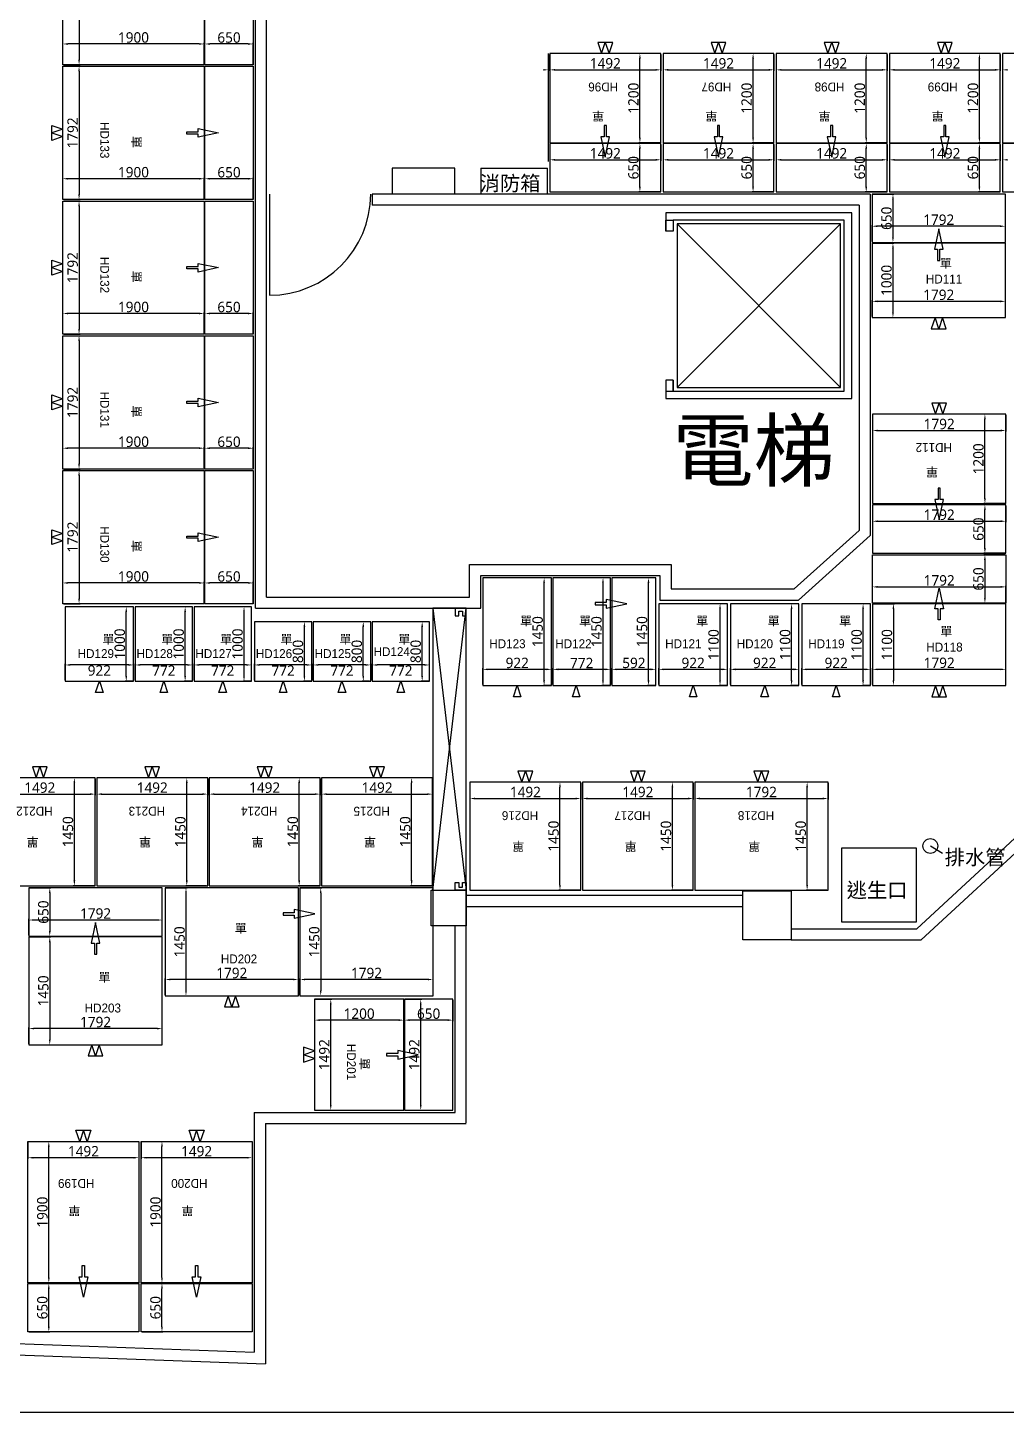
# Model space of a CAD drawing. Header units: millimetres. Extents: x 2061 to 57082, y 1374 to 33246.
# Drawn here: x 24189 to 37351, y 1374 to 19994 of the extents above; entities that cross this region are included whole.
import ezdxf

# ---------------------------------------------------------------- set-up
doc = ezdxf.new("R2010")
doc.units = ezdxf.units.MM
for name, color, linetype in [('a', 240, 'Continuous'), ('動線', 6, 'Continuous'), ('單層倉', 5, 'Continuous'), ('文字', 7, 'Continuous'), ('文字標註', 1, 'Continuous'), ('標註', 252, 'Continuous'), ('編號', 7, 'Continuous')]:
    doc.layers.add(name, color=color, linetype=linetype)
doc.styles.add('新細明體', font='PMingLiU.ttf')
doc.styles.add('黑體', font='Microsoft JhengHei.ttf')

msp = doc.modelspace()

# ---------------------------------------------------------------- linework, layer by layer
at = {"layer": 'a', "ltscale": 5}
for p, q in [((27252, 12187), (27252, 25776)), ((27402, 12337), (27402, 25776)), ((29932, 18106), (29092, 18106)), ((29092, 18106), (29092, 17756)), ((29932, 17756), (29932, 18106)), ((30282, 18106), (30282, 17756)), ((30282, 18106), (31182, 18106)), ((31182, 17756), (31182, 18106)), ((27442, 17756), (27442, 16396)), ((29092, 17756), (28822, 17756)), ((28822, 17756), (28822, 17606)), ((29932, 17756), (29092, 17756)), ((30282, 17756), (29932, 17756)), ((31182, 17756), (30282, 17756)), ((35522, 17756), (31182, 17756)), ((35522, 17756), (35522, 13166)), ((35372, 17606), (28822, 17606)), ((35272, 17506), (32772, 17506)), ((32772, 17506), (32772, 17256)), ((35272, 15006), (35272, 17506)), ((35372, 17606), (35372, 13233)), ((32772, 17256), (32772, 17406)), ((32772, 17406), (32872, 17406)), ((35172, 17406), (32872, 17406)), ((32872, 17406), (32872, 17256)), ((32872, 17406), (32872, 17256)), ((35122, 17356), (32922, 17356)), ((32922, 17356), (32922, 15156)), ((32922, 17356), (35122, 15156)), ((32922, 15156), (35122, 17356)), ((35122, 15156), (35122, 17356)), ((35172, 15106), (35172, 17406)), ((32872, 17256), (32772, 17256)), ((32772, 15256), (32772, 15006)), ((32772, 15256), (32772, 15106)), ((32872, 15256), (32772, 15256)), ((32772, 15106), (32872, 15106)), ((32872, 15256), (32872, 15106)), ((32872, 15106), (32872, 15256)), ((32872, 15106), (35172, 15106)), ((32922, 15156), (35122, 15156)), ((32772, 15006), (35272, 15006)), ((34497, 12447), (35372, 13233)), ((34555, 12297), (35522, 13166)), ((30132, 12337), (30132, 12777)), ((30132, 12777), (32842, 12777)), ((32842, 12777), (32842, 12447)), ((30282, 12187), (30282, 12627)), ((30282, 12627), (32692, 12627)), ((32692, 12627), (32692, 12297)), ((27402, 12337), (30132, 12337)), ((32692, 12297), (34555, 12297)), ((32842, 12447), (34497, 12447)), ((27252, 12187), (30282, 12187)), ((30087, 12187), (29637, 12187)), ((29637, 12187), (29637, 8397)), ((29637, 12187), (30087, 8397)), ((29637, 8397), (30087, 12187)), ((30087, 12187), (29937, 12187)), ((29937, 12187), (29937, 12087)), ((29987, 12087), (29987, 12147)), ((29987, 12147), (30037, 12147)), ((30037, 12147), (30037, 12087)), ((30087, 12087), (30087, 12187)), ((30087, 8397), (30087, 12187)), ((40852, 12231), (36148, 7877)), ((41073, 12231), (36206, 7727)), ((29937, 12087), (29987, 12087)), ((30037, 12087), (30087, 12087)), ((35137, 8967), (36137, 8967)), ((35137, 7967), (35137, 8967)), ((36137, 8967), (36137, 7967)), ((36329, 8990), (36492, 8895)), ((29617, 7917), (29617, 8397)), ((29617, 8397), (30087, 8397)), ((29637, 8397), (30087, 8397)), ((29937, 8397), (29937, 8497)), ((29937, 8497), (29987, 8497)), ((30087, 8397), (29937, 8397)), ((29987, 8497), (29987, 8437)), ((29987, 8437), (30037, 8437)), ((30037, 8437), (30037, 8497)), ((30037, 8497), (30087, 8497)), ((30087, 8497), (30087, 8397)), ((30087, 5267), (30087, 8397)), ((30087, 8397), (30087, 7917)), ((33807, 7727), (33807, 8387)), ((33807, 8387), (34457, 8387)), ((34457, 8387), (34457, 7727)), ((30087, 8327), (33807, 8327)), ((30087, 8047), (30087, 8197)), ((30087, 8177), (33807, 8177)), ((30087, 7917), (29617, 7917)), ((29937, 5407), (29937, 7907)), ((34457, 7877), (36148, 7877)), ((36137, 7967), (35137, 7967)), ((34457, 7727), (33807, 7727)), ((34457, 7727), (36206, 7727)), ((27237, 5407), (27237, 2183)), ((27237, 5407), (29937, 5407)), ((27387, 5257), (27387, 2028)), ((27387, 5257), (30087, 5257)), ((13671, 2666), (27237, 2183)), ((13665, 2516), (27387, 2028))]:
    msp.add_line(p, q, dxfattribs=at)
msp.add_circle((36329, 8990), 100, dxfattribs=at)
msp.add_arc((27442, 17756), 1360, 270, 0, dxfattribs=at)
at = {"layer": 'Defpoints', "ltscale": 5}
msp.add_line((2061, 1374), (57082, 1374), dxfattribs=at)
at = {"layer": '動線', "lineweight": -3}
for p, q in [((31958, 19796), (31858, 19796)), ((31858, 19796), (31908, 19646)), ((31908, 19646), (31958, 19796)), ((32058, 19796), (31958, 19796)), ((31958, 19796), (32008, 19646)), ((32008, 19646), (32058, 19796)), ((33480, 19796), (33380, 19796)), ((33380, 19796), (33430, 19646)), ((33430, 19646), (33480, 19796)), ((33580, 19796), (33480, 19796)), ((33480, 19796), (33530, 19646)), ((33530, 19646), (33580, 19796)), ((35002, 19796), (34902, 19796)), ((34902, 19796), (34952, 19646)), ((34952, 19646), (35002, 19796)), ((35102, 19796), (35002, 19796)), ((35002, 19796), (35052, 19646)), ((35052, 19646), (35102, 19796)), ((36524, 19796), (36424, 19796)), ((36424, 19796), (36474, 19646)), ((36474, 19646), (36524, 19796)), ((36624, 19796), (36524, 19796)), ((36524, 19796), (36574, 19646)), ((36574, 19646), (36624, 19796)), ((24512, 18579), (24512, 18679)), ((24512, 18679), (24662, 18629)), ((24662, 18629), (24512, 18579)), ((26481, 18594), (26481, 18637)), ((26481, 18637), (26756, 18579)), ((31973, 18677), (31943, 18677)), ((31943, 18677), (31943, 18527)), ((31973, 18527), (31973, 18677)), ((33495, 18677), (33465, 18677)), ((33465, 18677), (33465, 18527)), ((33495, 18527), (33495, 18677)), ((35017, 18677), (34987, 18677)), ((34987, 18677), (34987, 18527)), ((35017, 18527), (35017, 18677)), ((36539, 18677), (36509, 18677)), ((36509, 18677), (36509, 18527)), ((36539, 18527), (36539, 18677)), ((24512, 18479), (24512, 18579)), ((24512, 18579), (24662, 18529)), ((24662, 18529), (24512, 18479)), ((26331, 18564), (26331, 18594)), ((26331, 18594), (26481, 18594)), ((26481, 18564), (26331, 18564)), ((26756, 18579), (26481, 18520)), ((26481, 18520), (26481, 18564)), ((31943, 18527), (31899, 18527)), ((31899, 18527), (31958, 18252)), ((31958, 18252), (32016, 18527)), ((32016, 18527), (31973, 18527)), ((33465, 18527), (33421, 18527)), ((33421, 18527), (33480, 18252)), ((33480, 18252), (33538, 18527)), ((33538, 18527), (33495, 18527)), ((34987, 18527), (34943, 18527)), ((34943, 18527), (35002, 18252)), ((35002, 18252), (35060, 18527)), ((35060, 18527), (35017, 18527)), ((36509, 18527), (36465, 18527)), ((36465, 18527), (36524, 18252)), ((36524, 18252), (36582, 18527)), ((36582, 18527), (36539, 18527)), ((36442, 17290), (36383, 17015)), ((36500, 17015), (36442, 17290)), ((36383, 17015), (36427, 17015)), ((36427, 17015), (36427, 16865)), ((36457, 16865), (36457, 17015)), ((36457, 17015), (36500, 17015)), ((24512, 16767), (24512, 16867)), ((24512, 16867), (24662, 16817)), ((24662, 16817), (24512, 16767)), ((24512, 16667), (24512, 16767)), ((24512, 16767), (24662, 16717)), ((26331, 16752), (26331, 16782)), ((26331, 16782), (26481, 16782)), ((26481, 16782), (26481, 16825)), ((26481, 16825), (26756, 16767)), ((26756, 16767), (26481, 16708)), ((36427, 16865), (36457, 16865)), ((24662, 16717), (24512, 16667)), ((26481, 16752), (26331, 16752)), ((26481, 16708), (26481, 16752)), ((36392, 16096), (36342, 15946)), ((36442, 15946), (36392, 16096)), ((36492, 16096), (36442, 15946)), ((36542, 15946), (36492, 16096)), ((36342, 15946), (36442, 15946)), ((36442, 15946), (36542, 15946)), ((24512, 14955), (24512, 15055)), ((24512, 15055), (24662, 15005)), ((24662, 15005), (24512, 14955)), ((24512, 14855), (24512, 14955)), ((24512, 14955), (24662, 14905)), ((24662, 14905), (24512, 14855)), ((26331, 14940), (26331, 14970)), ((26331, 14970), (26481, 14970)), ((26481, 14940), (26331, 14940)), ((26481, 14970), (26481, 15013)), ((26481, 15013), (26756, 14955)), ((26756, 14955), (26481, 14896)), ((26481, 14896), (26481, 14940)), ((36448, 14946), (36348, 14946)), ((36348, 14946), (36398, 14796)), ((36398, 14796), (36448, 14946)), ((36548, 14946), (36448, 14946)), ((36448, 14946), (36498, 14796)), ((36498, 14796), (36548, 14946)), ((36463, 13801), (36433, 13801)), ((36433, 13801), (36433, 13651)), ((36463, 13651), (36463, 13801)), ((36433, 13651), (36389, 13651)), ((36389, 13651), (36448, 13376)), ((36448, 13376), (36506, 13651)), ((36506, 13651), (36463, 13651)), ((24512, 13143), (24512, 13243)), ((24512, 13243), (24662, 13193)), ((24662, 13193), (24512, 13143)), ((24512, 13043), (24512, 13143)), ((24512, 13143), (24662, 13093)), ((24662, 13093), (24512, 13043)), ((26331, 13128), (26331, 13158)), ((26331, 13158), (26481, 13158)), ((26481, 13128), (26331, 13128)), ((26481, 13158), (26481, 13201)), ((26481, 13201), (26756, 13143)), ((26756, 13143), (26481, 13084)), ((26481, 13084), (26481, 13128)), ((32245, 12247), (31970, 12305)), ((31970, 12305), (31970, 12262)), ((36389, 12180), (36448, 12455)), ((36448, 12455), (36506, 12180)), ((31970, 12262), (31820, 12262)), ((31820, 12262), (31820, 12232)), ((31820, 12232), (31970, 12232)), ((31970, 12188), (32245, 12247)), ((31970, 12232), (31970, 12188)), ((36433, 12180), (36389, 12180)), ((36433, 12030), (36433, 12180)), ((36463, 12180), (36463, 12030)), ((36506, 12180), (36463, 12180)), ((36463, 12030), (36433, 12030)), ((25103, 11056), (25153, 11206)), ((25103, 11056), (25153, 11206)), ((25153, 11206), (25203, 11056)), ((25153, 11206), (25203, 11056)), ((25970, 11056), (26020, 11206)), ((25970, 11056), (26020, 11206)), ((26020, 11206), (26070, 11056)), ((26020, 11206), (26070, 11056)), ((26762, 11056), (26812, 11206)), ((26762, 11056), (26812, 11206)), ((26812, 11206), (26862, 11056)), ((26812, 11206), (26862, 11056)), ((27574, 11056), (27624, 11206)), ((27574, 11056), (27624, 11206)), ((27624, 11206), (27674, 11056)), ((27624, 11206), (27674, 11056)), ((28366, 11056), (28416, 11206)), ((28366, 11056), (28416, 11206)), ((28416, 11206), (28466, 11056)), ((28416, 11206), (28466, 11056)), ((29158, 11056), (29208, 11206)), ((29158, 11056), (29208, 11206)), ((29208, 11206), (29258, 11056)), ((29208, 11206), (29258, 11056)), ((25203, 11056), (25103, 11056)), ((25203, 11056), (25103, 11056)), ((26070, 11056), (25970, 11056)), ((26070, 11056), (25970, 11056)), ((26862, 11056), (26762, 11056)), ((26862, 11056), (26762, 11056)), ((27674, 11056), (27574, 11056)), ((27674, 11056), (27574, 11056)), ((28466, 11056), (28366, 11056)), ((28466, 11056), (28366, 11056)), ((29258, 11056), (29158, 11056)), ((29258, 11056), (29158, 11056)), ((30723, 10997), (30773, 11147)), ((30723, 10997), (30773, 11147)), ((30823, 10997), (30723, 10997)), ((30823, 10997), (30723, 10997)), ((30773, 11147), (30823, 10997)), ((30773, 11147), (30823, 10997)), ((31515, 10997), (31565, 11147)), ((31515, 10997), (31565, 11147)), ((31615, 10997), (31515, 10997)), ((31615, 10997), (31515, 10997)), ((31565, 11147), (31615, 10997)), ((31565, 11147), (31615, 10997)), ((33089, 10997), (33139, 11147)), ((33089, 10997), (33139, 11147)), ((33189, 10997), (33089, 10997)), ((33189, 10997), (33089, 10997)), ((33139, 11147), (33189, 10997)), ((33139, 11147), (33189, 10997)), ((34051, 10997), (34101, 11147)), ((34051, 10997), (34101, 11147)), ((34151, 10997), (34051, 10997)), ((34151, 10997), (34051, 10997)), ((34101, 11147), (34151, 10997)), ((34101, 11147), (34151, 10997)), ((35013, 10997), (35063, 11147)), ((35013, 10997), (35063, 11147)), ((35113, 10997), (35013, 10997)), ((35113, 10997), (35013, 10997)), ((35063, 11147), (35113, 10997)), ((35063, 11147), (35113, 10997)), ((36398, 11147), (36348, 10997)), ((36348, 10997), (36448, 10997)), ((36448, 10997), (36398, 11147)), ((36498, 11147), (36448, 10997)), ((36448, 10997), (36548, 10997)), ((36548, 10997), (36498, 11147)), ((24352, 10056), (24252, 10056)), ((24252, 10056), (24302, 9906)), ((24302, 9906), (24352, 10056)), ((24452, 10056), (24352, 10056)), ((24352, 10056), (24402, 9906)), ((24402, 9906), (24452, 10056)), ((25864, 10056), (25764, 10056)), ((25764, 10056), (25814, 9906)), ((25814, 9906), (25864, 10056)), ((25964, 10056), (25864, 10056)), ((25864, 10056), (25914, 9906)), ((25914, 9906), (25964, 10056)), ((27376, 10056), (27276, 10056)), ((27276, 10056), (27326, 9906)), ((27326, 9906), (27376, 10056)), ((27476, 10056), (27376, 10056)), ((27376, 10056), (27426, 9906)), ((27426, 9906), (27476, 10056)), ((28888, 10056), (28788, 10056)), ((28788, 10056), (28838, 9906)), ((28838, 9906), (28888, 10056)), ((28988, 10056), (28888, 10056)), ((28888, 10056), (28938, 9906)), ((28938, 9906), (28988, 10056)), ((30883, 9997), (30783, 9997)), ((30783, 9997), (30833, 9847)), ((30833, 9847), (30883, 9997)), ((30983, 9997), (30883, 9997)), ((30883, 9997), (30933, 9847)), ((30933, 9847), (30983, 9997)), ((32395, 9997), (32295, 9997)), ((32295, 9997), (32345, 9847)), ((32345, 9847), (32395, 9997)), ((32495, 9997), (32395, 9997)), ((32395, 9997), (32445, 9847)), ((32445, 9847), (32495, 9997)), ((34057, 9997), (33957, 9997)), ((33957, 9997), (34007, 9847)), ((34007, 9847), (34057, 9997)), ((34157, 9997), (34057, 9997)), ((34057, 9997), (34107, 9847)), ((34107, 9847), (34157, 9997)), ((27774, 8091), (27624, 8091)), ((27624, 8091), (27624, 8061)), ((27624, 8061), (27774, 8061)), ((28049, 8076), (27774, 8134)), ((27774, 8134), (27774, 8091)), ((27774, 8017), (28049, 8076)), ((27774, 8061), (27774, 8017)), ((25102, 7960), (25043, 7685)), ((25160, 7685), (25102, 7960)), ((25043, 7685), (25087, 7685)), ((25087, 7685), (25087, 7535)), ((25117, 7535), (25117, 7685)), ((25117, 7685), (25160, 7685)), ((25087, 7535), (25117, 7535)), ((26884, 6976), (26834, 6826)), ((26934, 6826), (26884, 6976)), ((26984, 6976), (26934, 6826)), ((27034, 6826), (26984, 6976)), ((26834, 6826), (26934, 6826)), ((26934, 6826), (27034, 6826)), ((25052, 6316), (25002, 6166)), ((25002, 6166), (25102, 6166)), ((25102, 6166), (25052, 6316)), ((25152, 6316), (25102, 6166)), ((25102, 6166), (25202, 6166)), ((25202, 6166), (25152, 6316)), ((28047, 6233), (27897, 6283)), ((27897, 6283), (27897, 6183)), ((27897, 6183), (28047, 6233)), ((28047, 6133), (27897, 6183)), ((27897, 6183), (27897, 6083)), ((29166, 6198), (29016, 6198)), ((29016, 6198), (29016, 6168)), ((29016, 6168), (29166, 6168)), ((29441, 6183), (29166, 6241)), ((29166, 6241), (29166, 6198)), ((29166, 6124), (29441, 6183)), ((29166, 6168), (29166, 6124)), ((27897, 6083), (28047, 6133)), ((24889, 5016), (24839, 5166)), ((24839, 5166), (24939, 5166)), ((24939, 5166), (24889, 5016)), ((24989, 5016), (24939, 5166)), ((24939, 5166), (25039, 5166)), ((25039, 5166), (24989, 5016)), ((26411, 5016), (26361, 5166)), ((26361, 5166), (26461, 5166)), ((26461, 5166), (26411, 5016)), ((26511, 5016), (26461, 5166)), ((26461, 5166), (26561, 5166)), ((26561, 5166), (26511, 5016)), ((24939, 2922), (24880, 3197)), ((24880, 3197), (24924, 3197)), ((24924, 3197), (24924, 3347)), ((24924, 3347), (24954, 3347)), ((24997, 3197), (24939, 2922)), ((24954, 3347), (24954, 3197)), ((24954, 3197), (24997, 3197)), ((26461, 2922), (26402, 3197)), ((26402, 3197), (26446, 3197)), ((26446, 3197), (26446, 3347)), ((26446, 3347), (26476, 3347)), ((26519, 3197), (26461, 2922)), ((26476, 3347), (26476, 3197)), ((26476, 3197), (26519, 3197))]:
    msp.add_line(p, q, dxfattribs=at)
at = {"layer": '單層倉'}
for p, q in [((24662, 19495), (24662, 21287)), ((26562, 21287), (26562, 19495)), ((26572, 19495), (26572, 21287)), ((27222, 21287), (27222, 19495)), ((31192, 18196), (31192, 19646)), ((32704, 19646), (31212, 19646)), ((31212, 19646), (31212, 18446)), ((32704, 18446), (32704, 19646)), ((34226, 19646), (32734, 19646)), ((32734, 19646), (32734, 18446)), ((34226, 18446), (34226, 19646)), ((35748, 19646), (34256, 19646)), ((34256, 19646), (34256, 18446)), ((35748, 18446), (35748, 19646)), ((37270, 19646), (35778, 19646)), ((35778, 19646), (35778, 18446)), ((37270, 18446), (37270, 19646)), ((38792, 19646), (37300, 19646)), ((37300, 19646), (37300, 18446)), ((26562, 19495), (24662, 19495)), ((24662, 17683), (24662, 19475)), ((24662, 19475), (26562, 19475)), ((26562, 19475), (26562, 17683)), ((27222, 19495), (26572, 19495)), ((26572, 17683), (26572, 19475)), ((26572, 19475), (27222, 19475)), ((27222, 19475), (27222, 17683)), ((31212, 18446), (32704, 18446)), ((32704, 18436), (31212, 18436)), ((31212, 18436), (31212, 17786)), ((32704, 17786), (32704, 18436)), ((32734, 18446), (34226, 18446)), ((34226, 18436), (32734, 18436)), ((32734, 18436), (32734, 17786)), ((34226, 17786), (34226, 18436)), ((34256, 18446), (35748, 18446)), ((35748, 18436), (34256, 18436)), ((34256, 18436), (34256, 17786)), ((35748, 17786), (35748, 18436)), ((35778, 18446), (37270, 18446)), ((37270, 18436), (35778, 18436)), ((35778, 18436), (35778, 17786)), ((37270, 17786), (37270, 18436)), ((37300, 18446), (38792, 18446)), ((38792, 18436), (37300, 18436)), ((37300, 18436), (37300, 17786)), ((31212, 17786), (32704, 17786)), ((32734, 17786), (34226, 17786)), ((34256, 17786), (35748, 17786)), ((37338, 17756), (35546, 17756)), ((35546, 17756), (35546, 17106)), ((35778, 17786), (37270, 17786)), ((37300, 17786), (38792, 17786)), ((37338, 17106), (37338, 17756)), ((26562, 17683), (24662, 17683)), ((24662, 15871), (24662, 17663)), ((24662, 17663), (26562, 17663)), ((26562, 17663), (26562, 15871)), ((27222, 17683), (26572, 17683)), ((26572, 15871), (26572, 17663)), ((26572, 17663), (27222, 17663)), ((27222, 17663), (27222, 15871)), ((35546, 17106), (37338, 17106)), ((37338, 17096), (35546, 17096)), ((35546, 17096), (35546, 16096)), ((37338, 16096), (37338, 17096)), ((35546, 16096), (37338, 16096)), ((26562, 15871), (24662, 15871)), ((24662, 14059), (24662, 15851)), ((24662, 15851), (26562, 15851)), ((26562, 15851), (26562, 14059)), ((27222, 15871), (26572, 15871)), ((26572, 14059), (26572, 15851)), ((26572, 15851), (27222, 15851)), ((27222, 15851), (27222, 14059)), ((37344, 14796), (35552, 14796)), ((35552, 14796), (35552, 13596)), ((37344, 13596), (37344, 14796)), ((26562, 14059), (24662, 14059)), ((24662, 12247), (24662, 14039)), ((24662, 14039), (26562, 14039)), ((26562, 14039), (26562, 12247)), ((27222, 14059), (26572, 14059)), ((26572, 12247), (26572, 14039)), ((26572, 14039), (27222, 14039)), ((27222, 14039), (27222, 12247)), ((35552, 13596), (37344, 13596)), ((37344, 13576), (35552, 13576)), ((35552, 13576), (35552, 12926)), ((37344, 12926), (37344, 13576)), ((35552, 12926), (37344, 12926)), ((35552, 12256), (35552, 12906)), ((35552, 12906), (37344, 12906)), ((37344, 12906), (37344, 12256)), ((31234, 12597), (30312, 12597)), ((30312, 12597), (30312, 11147)), ((31234, 11147), (31234, 12597)), ((32026, 12597), (31254, 12597)), ((31254, 12597), (31254, 11147)), ((32026, 11147), (32026, 12597)), ((32638, 12597), (32046, 12597)), ((32046, 12597), (32046, 11147)), ((32638, 11147), (32638, 12597)), ((26562, 12247), (24662, 12247)), ((25614, 12206), (24692, 12206)), ((24692, 12206), (24692, 11206)), ((25614, 11206), (25614, 12206)), ((26406, 12206), (25634, 12206)), ((25634, 12206), (25634, 11206)), ((26406, 11206), (26406, 12206)), ((27198, 12206), (26426, 12206)), ((26426, 12206), (26426, 11206)), ((27222, 12247), (26572, 12247)), ((27198, 11206), (27198, 12206)), ((33600, 12247), (32678, 12247)), ((32678, 12247), (32678, 11147)), ((33600, 11147), (33600, 12247)), ((34562, 12247), (33640, 12247)), ((33640, 12247), (33640, 11147)), ((34562, 11147), (34562, 12247)), ((35524, 12247), (34602, 12247)), ((34602, 12247), (34602, 11147)), ((35524, 11147), (35524, 12247)), ((37344, 12256), (35552, 12256)), ((37344, 12247), (35552, 12247)), ((35552, 12247), (35552, 11147)), ((37344, 11147), (37344, 12247)), ((28010, 12006), (27238, 12006)), ((27238, 12006), (27238, 11206)), ((28010, 11206), (28010, 12006)), ((28802, 12006), (28030, 12006)), ((28030, 12006), (28030, 11206)), ((28802, 11206), (28802, 12006)), ((29594, 12006), (28822, 12006)), ((28822, 12006), (28822, 11206)), ((29594, 11206), (29594, 12006)), ((24692, 11206), (25614, 11206)), ((25634, 11206), (26406, 11206)), ((26426, 11206), (27198, 11206)), ((27238, 11206), (28010, 11206)), ((28030, 11206), (28802, 11206)), ((28822, 11206), (29594, 11206)), ((30312, 11147), (31234, 11147)), ((31254, 11147), (32026, 11147)), ((32046, 11147), (32638, 11147)), ((32678, 11147), (33600, 11147)), ((33640, 11147), (34562, 11147)), ((34602, 11147), (35524, 11147)), ((35552, 11147), (37344, 11147)), ((25098, 9906), (23606, 9906)), ((25098, 8456), (25098, 9906)), ((26610, 9906), (25118, 9906)), ((25118, 9906), (25118, 8456)), ((26610, 8456), (26610, 9906)), ((28122, 9906), (26630, 9906)), ((26630, 9906), (26630, 8456)), ((28122, 8456), (28122, 9906)), ((29634, 9906), (28142, 9906)), ((28142, 9906), (28142, 8456)), ((29634, 8456), (29634, 9906)), ((31629, 9847), (30137, 9847)), ((30137, 9847), (30137, 8397)), ((31629, 8397), (31629, 9847)), ((33141, 9847), (31649, 9847)), ((31649, 9847), (31649, 8397)), ((33141, 8397), (33141, 9847)), ((34953, 9847), (33161, 9847)), ((33161, 9847), (33161, 8397)), ((34953, 8397), (34953, 9847)), ((23606, 8456), (25098, 8456)), ((25998, 8426), (24206, 8426)), ((24206, 8426), (24206, 7776)), ((25118, 8456), (26610, 8456)), ((25998, 7776), (25998, 8426)), ((27830, 8426), (26038, 8426)), ((26038, 8426), (26038, 6976)), ((26630, 8456), (28122, 8456)), ((27830, 6976), (27830, 8426)), ((29642, 8426), (27850, 8426)), ((27850, 8426), (27850, 6976)), ((28142, 8456), (29634, 8456)), ((29642, 6976), (29642, 8426)), ((30137, 8397), (31629, 8397)), ((31649, 8397), (33141, 8397)), ((33161, 8397), (34953, 8397)), ((24206, 7776), (25998, 7776)), ((25998, 7766), (24206, 7766)), ((24206, 7766), (24206, 6316)), ((25998, 6316), (25998, 7766)), ((26038, 6976), (27830, 6976)), ((27850, 6976), (29642, 6976)), ((28047, 6929), (28047, 5437)), ((29247, 6929), (28047, 6929)), ((29247, 5437), (29247, 6929)), ((29257, 6929), (29257, 5437)), ((29907, 6929), (29257, 6929)), ((29907, 5437), (29907, 6929)), ((24206, 6316), (25998, 6316)), ((28047, 5437), (29247, 5437)), ((29257, 5437), (29907, 5437)), ((24193, 5016), (25685, 5016)), ((24193, 3116), (24193, 5016)), ((25685, 5016), (25685, 3116)), ((25715, 5016), (27207, 5016)), ((25715, 3116), (25715, 5016)), ((27207, 5016), (27207, 3116)), ((25685, 3116), (24193, 3116)), ((24193, 3106), (25685, 3106)), ((24193, 2456), (24193, 3106)), ((25685, 3106), (25685, 2456)), ((27207, 3116), (25715, 3116)), ((25715, 3106), (27207, 3106)), ((25715, 2456), (25715, 3106)), ((27207, 3106), (27207, 2456)), ((25685, 2456), (24193, 2456)), ((27207, 2456), (25715, 2456))]:
    msp.add_line(p, q, dxfattribs=at)
at = {"layer": '標註', "color": 251}
for p, q in [((24880, 21217), (24880, 19565)), ((24662, 19509), (24662, 19789)), ((26492, 19775), (24732, 19775)), ((26562, 19509), (26562, 19789)), ((26572, 19509), (26572, 19789)), ((27152, 19775), (26642, 19775)), ((27222, 19509), (27222, 19789)), ((31192, 19632), (31192, 19413)), ((31212, 19632), (31212, 19413)), ((32690, 19646), (32409, 19646)), ((32423, 18516), (32423, 19576)), ((32704, 19632), (32704, 19413)), ((32734, 19632), (32734, 19413)), ((34212, 19646), (33931, 19646)), ((33945, 18516), (33945, 19576)), ((34226, 19632), (34226, 19413)), ((34256, 19632), (34256, 19413)), ((35734, 19646), (35453, 19646)), ((35467, 18516), (35467, 19576)), ((35748, 19632), (35748, 19413)), ((35778, 19632), (35778, 19413)), ((37256, 19646), (36975, 19646)), ((36989, 18516), (36989, 19576)), ((37270, 19632), (37270, 19413)), ((37300, 19632), (37300, 19413)), ((24676, 19495), (24894, 19495)), ((24676, 19475), (24894, 19475)), ((24880, 19405), (24880, 17753)), ((31282, 19427), (32634, 19427)), ((32804, 19427), (34156, 19427)), ((34326, 19427), (35678, 19427)), ((35848, 19427), (37200, 19427)), ((32690, 18446), (32409, 18446)), ((32690, 18436), (32409, 18436)), ((34212, 18446), (33931, 18446)), ((34212, 18436), (33931, 18436)), ((35734, 18446), (35453, 18446)), ((35734, 18436), (35453, 18436)), ((37256, 18446), (36975, 18446)), ((37256, 18436), (36975, 18436)), ((31212, 18422), (31212, 18203)), ((32423, 17856), (32423, 18366)), ((32704, 18422), (32704, 18203)), ((32734, 18422), (32734, 18203)), ((33945, 17856), (33945, 18366)), ((34226, 18422), (34226, 18203)), ((34256, 18422), (34256, 18203)), ((35467, 17856), (35467, 18366)), ((35748, 18422), (35748, 18203)), ((35778, 18422), (35778, 18203)), ((36989, 17856), (36989, 18366)), ((37270, 18422), (37270, 18203)), ((37300, 18422), (37300, 18203)), ((31282, 18217), (32634, 18217)), ((32804, 18217), (34156, 18217)), ((34326, 18217), (35678, 18217)), ((35848, 18217), (37200, 18217)), ((24662, 17697), (24662, 17977)), ((26492, 17963), (24732, 17963)), ((26562, 17697), (26562, 17977)), ((26572, 17697), (26572, 17977)), ((27152, 17963), (26642, 17963)), ((27222, 17697), (27222, 17977)), ((32690, 17786), (32409, 17786)), ((34212, 17786), (33931, 17786)), ((35734, 17786), (35453, 17786)), ((35560, 17756), (35840, 17756)), ((37256, 17786), (36975, 17786)), ((24676, 17683), (24894, 17683)), ((24676, 17663), (24894, 17663)), ((24880, 17593), (24880, 15941)), ((35826, 17686), (35826, 17176)), ((35546, 17120), (35546, 17338)), ((37268, 17324), (35616, 17324)), ((37338, 17120), (37338, 17338)), ((35560, 17106), (35840, 17106)), ((35560, 17096), (35840, 17096)), ((35826, 17026), (35826, 16166)), ((35546, 16110), (35546, 16328)), ((37268, 16314), (35616, 16314)), ((37338, 16110), (37338, 16328)), ((24662, 15885), (24662, 16165)), ((26492, 16151), (24732, 16151)), ((26562, 15885), (26562, 16165)), ((26572, 15885), (26572, 16165)), ((27152, 16151), (26642, 16151)), ((27222, 15885), (27222, 16165)), ((35560, 16096), (35840, 16096)), ((24676, 15871), (24894, 15871)), ((24676, 15851), (24894, 15851)), ((24880, 15781), (24880, 14129)), ((35552, 14782), (35552, 14563)), ((37330, 14796), (37049, 14796)), ((37063, 13666), (37063, 14726)), ((37344, 14782), (37344, 14563)), ((35622, 14577), (37274, 14577)), ((24662, 14073), (24662, 14353)), ((26492, 14339), (24732, 14339)), ((26562, 14073), (26562, 14353)), ((26572, 14073), (26572, 14353)), ((27152, 14339), (26642, 14339)), ((27222, 14073), (27222, 14353)), ((24676, 14059), (24894, 14059)), ((24676, 14039), (24894, 14039)), ((24880, 13969), (24880, 12317)), ((37330, 13596), (37049, 13596)), ((35552, 13562), (35552, 13343)), ((37330, 13576), (37049, 13576)), ((37063, 12996), (37063, 13506)), ((37344, 13562), (37344, 13343)), ((35622, 13357), (37274, 13357)), ((37330, 12926), (37049, 12926)), ((37330, 12906), (37049, 12906)), ((37063, 12836), (37063, 12326)), ((24662, 12261), (24662, 12541)), ((26492, 12527), (24732, 12527)), ((26562, 12261), (26562, 12541)), ((26572, 12261), (26572, 12541)), ((27152, 12527), (26642, 12527)), ((27222, 12261), (27222, 12541)), ((31220, 12597), (31121, 12597)), ((31135, 11217), (31135, 12527)), ((32012, 12597), (31913, 12597)), ((31927, 11217), (31927, 12527)), ((32624, 12597), (32525, 12597)), ((32539, 11217), (32539, 12527)), ((35552, 12270), (35552, 12488)), ((37344, 12270), (37344, 12488)), ((35622, 12474), (37274, 12474)), ((24676, 12247), (24894, 12247)), ((25600, 12206), (25501, 12206)), ((25515, 11276), (25515, 12136)), ((26392, 12206), (26293, 12206)), ((26307, 11276), (26307, 12136)), ((27184, 12206), (27085, 12206)), ((27099, 11276), (27099, 12136)), ((33586, 12247), (33487, 12247)), ((33501, 11217), (33501, 12177)), ((34548, 12247), (34449, 12247)), ((34463, 11217), (34463, 12177)), ((35510, 12247), (35411, 12247)), ((35425, 11217), (35425, 12177)), ((35566, 12247), (35846, 12247)), ((35832, 12177), (35832, 11217)), ((37330, 12256), (37049, 12256)), ((27996, 12006), (27897, 12006)), ((27911, 11276), (27911, 11936)), ((28788, 12006), (28689, 12006)), ((28703, 11276), (28703, 11936)), ((29580, 12006), (29481, 12006)), ((29495, 11276), (29495, 11936)), ((24692, 11220), (24692, 11438)), ((24692, 11220), (24692, 11438)), ((25544, 11424), (24762, 11424)), ((25544, 11424), (24762, 11424)), ((25614, 11220), (25614, 11438)), ((25614, 11220), (25614, 11438)), ((25634, 11220), (25634, 11438)), ((25634, 11220), (25634, 11438)), ((26336, 11424), (25704, 11424)), ((26336, 11424), (25704, 11424)), ((26406, 11220), (26406, 11438)), ((26406, 11220), (26406, 11438)), ((26426, 11220), (26426, 11438)), ((26426, 11220), (26426, 11438)), ((27128, 11424), (26496, 11424)), ((27128, 11424), (26496, 11424)), ((27198, 11220), (27198, 11438)), ((27198, 11220), (27198, 11438)), ((27238, 11220), (27238, 11438)), ((27238, 11220), (27238, 11438)), ((27940, 11424), (27308, 11424)), ((27940, 11424), (27308, 11424)), ((28010, 11220), (28010, 11438)), ((28010, 11220), (28010, 11438)), ((28030, 11220), (28030, 11438)), ((28030, 11220), (28030, 11438)), ((28732, 11424), (28100, 11424)), ((28732, 11424), (28100, 11424)), ((28802, 11220), (28802, 11438)), ((28802, 11220), (28802, 11438)), ((28822, 11220), (28822, 11438)), ((28822, 11220), (28822, 11438)), ((29524, 11424), (28892, 11424)), ((29524, 11424), (28892, 11424)), ((29594, 11220), (29594, 11438)), ((29594, 11220), (29594, 11438)), ((30312, 11161), (30312, 11379)), ((30312, 11161), (30312, 11379)), ((31164, 11365), (30382, 11365)), ((31164, 11365), (30382, 11365)), ((31234, 11161), (31234, 11379)), ((31234, 11161), (31234, 11379)), ((31254, 11161), (31254, 11379)), ((31254, 11161), (31254, 11379)), ((31956, 11365), (31324, 11365)), ((31956, 11365), (31324, 11365)), ((32026, 11161), (32026, 11379)), ((32026, 11161), (32026, 11379)), ((32046, 11161), (32046, 11379)), ((32046, 11161), (32046, 11379)), ((32568, 11365), (32116, 11365)), ((32568, 11365), (32116, 11365)), ((32638, 11161), (32638, 11379)), ((32638, 11161), (32638, 11379)), ((32678, 11161), (32678, 11379)), ((32678, 11161), (32678, 11379)), ((33530, 11365), (32748, 11365)), ((33530, 11365), (32748, 11365)), ((33600, 11161), (33600, 11379)), ((33600, 11161), (33600, 11379)), ((33640, 11161), (33640, 11379)), ((33640, 11161), (33640, 11379)), ((34492, 11365), (33710, 11365)), ((34492, 11365), (33710, 11365)), ((34562, 11161), (34562, 11379)), ((34562, 11161), (34562, 11379)), ((34602, 11161), (34602, 11379)), ((34602, 11161), (34602, 11379)), ((35454, 11365), (34672, 11365)), ((35454, 11365), (34672, 11365)), ((35524, 11161), (35524, 11379)), ((35524, 11161), (35524, 11379)), ((35552, 11161), (35552, 11379)), ((37274, 11365), (35622, 11365)), ((37344, 11161), (37344, 11379)), ((25600, 11206), (25501, 11206)), ((26392, 11206), (26293, 11206)), ((27184, 11206), (27085, 11206)), ((27996, 11206), (27897, 11206)), ((28788, 11206), (28689, 11206)), ((29580, 11206), (29481, 11206)), ((31220, 11147), (31121, 11147)), ((32012, 11147), (31913, 11147)), ((32624, 11147), (32525, 11147)), ((33586, 11147), (33487, 11147)), ((34548, 11147), (34449, 11147)), ((35510, 11147), (35411, 11147)), ((35566, 11147), (35846, 11147)), ((25084, 9906), (24803, 9906)), ((25098, 9892), (25098, 9673)), ((25118, 9892), (25118, 9673)), ((26596, 9906), (26315, 9906)), ((26610, 9892), (26610, 9673)), ((26630, 9892), (26630, 9673)), ((28108, 9906), (27827, 9906)), ((28122, 9892), (28122, 9673)), ((28142, 9892), (28142, 9673)), ((29620, 9906), (29339, 9906)), ((29634, 9892), (29634, 9673)), ((23676, 9687), (25028, 9687)), ((24817, 8526), (24817, 9836)), ((25188, 9687), (26540, 9687)), ((26329, 8526), (26329, 9836)), ((26700, 9687), (28052, 9687)), ((27841, 8526), (27841, 9836)), ((28212, 9687), (29564, 9687)), ((29353, 8526), (29353, 9836)), ((30137, 9833), (30137, 9614)), ((31615, 9847), (31334, 9847)), ((31348, 8467), (31348, 9777)), ((31629, 9833), (31629, 9614)), ((31649, 9833), (31649, 9614)), ((33127, 9847), (32846, 9847)), ((32860, 8467), (32860, 9777)), ((33141, 9833), (33141, 9614)), ((33161, 9833), (33161, 9614)), ((34939, 9847), (34658, 9847)), ((34672, 8467), (34672, 9777)), ((34953, 9833), (34953, 9614)), ((30207, 9628), (31559, 9628)), ((31719, 9628), (33071, 9628)), ((33231, 9628), (34883, 9628)), ((24220, 8426), (24500, 8426)), ((25084, 8456), (24803, 8456)), ((26052, 8426), (26332, 8426)), ((26596, 8456), (26315, 8456)), ((28108, 8456), (27827, 8456)), ((27864, 8426), (28144, 8426)), ((29620, 8456), (29339, 8456)), ((31615, 8397), (31334, 8397)), ((33127, 8397), (32846, 8397)), ((34939, 8397), (34658, 8397)), ((24486, 8356), (24486, 7846)), ((26318, 8356), (26318, 7046)), ((28130, 8356), (28130, 7046)), ((24206, 7790), (24206, 8008)), ((25998, 7790), (25998, 8008)), ((25928, 7994), (24276, 7994)), ((24220, 7776), (24500, 7776)), ((24220, 7766), (24500, 7766)), ((24486, 7696), (24486, 6386)), ((26038, 6990), (26038, 7208)), ((27760, 7194), (26108, 7194)), ((27830, 6990), (27830, 7208)), ((27850, 6990), (27850, 7208)), ((29572, 7194), (27920, 7194)), ((29642, 6990), (29642, 7208)), ((26052, 6976), (26332, 6976)), ((27864, 6976), (28144, 6976)), ((28047, 6915), (28047, 6634)), ((28061, 6929), (28279, 6929)), ((29247, 6915), (29247, 6634)), ((29257, 6915), (29257, 6634)), ((29271, 6929), (29489, 6929)), ((29907, 6915), (29907, 6634)), ((28265, 5507), (28265, 6859)), ((29475, 5507), (29475, 6859)), ((24206, 6330), (24206, 6548)), ((25928, 6534), (24276, 6534)), ((25998, 6330), (25998, 6548)), ((29177, 6648), (28117, 6648)), ((29837, 6648), (29327, 6648)), ((24220, 6316), (24500, 6316)), ((28061, 5437), (28279, 5437)), ((29271, 5437), (29489, 5437)), ((24193, 5002), (24193, 4784)), ((24207, 5016), (24487, 5016)), ((24473, 3186), (24473, 4946)), ((25685, 5002), (25685, 4784)), ((25715, 5002), (25715, 4784)), ((25729, 5016), (26009, 5016)), ((25995, 3186), (25995, 4946)), ((27207, 5002), (27207, 4784)), ((25615, 4798), (24263, 4798)), ((27137, 4798), (25785, 4798)), ((24207, 3116), (24487, 3116)), ((24207, 3106), (24487, 3106)), ((24473, 2526), (24473, 3036)), ((25729, 3116), (26009, 3116)), ((25729, 3106), (26009, 3106)), ((25995, 2526), (25995, 3036)), ((24207, 2456), (24487, 2456)), ((25729, 2456), (26009, 2456))]:
    msp.add_line(p, q, dxfattribs=at)
for points in [[(24732, 19787), (24732, 19763), (24662, 19775)], [(26492, 19787), (26492, 19763), (26562, 19775)], [(26642, 19787), (26642, 19763), (26572, 19775)], [(27152, 19787), (27152, 19763), (27222, 19775)], [(24869, 19565), (24892, 19565), (24880, 19495)], [(32411, 19576), (32435, 19576), (32423, 19646)], [(33933, 19576), (33957, 19576), (33945, 19646)], [(35455, 19576), (35479, 19576), (35467, 19646)], [(36977, 19576), (37001, 19576), (36989, 19646)], [(24869, 19405), (24892, 19405), (24880, 19475)], [(31122, 19439), (31122, 19416), (31192, 19427)], [(31282, 19439), (31282, 19416), (31212, 19427)], [(32634, 19439), (32634, 19416), (32704, 19427)], [(32804, 19439), (32804, 19416), (32734, 19427)], [(34156, 19439), (34156, 19416), (34226, 19427)], [(34326, 19439), (34326, 19416), (34256, 19427)], [(35678, 19439), (35678, 19416), (35748, 19427)], [(35848, 19439), (35848, 19416), (35778, 19427)], [(37200, 19439), (37200, 19416), (37270, 19427)], [(37370, 19439), (37370, 19416), (37300, 19427)], [(32411, 18516), (32435, 18516), (32423, 18446)], [(32411, 18366), (32435, 18366), (32423, 18436)], [(33933, 18516), (33957, 18516), (33945, 18446)], [(33933, 18366), (33957, 18366), (33945, 18436)], [(35455, 18516), (35479, 18516), (35467, 18446)], [(35455, 18366), (35479, 18366), (35467, 18436)], [(36977, 18516), (37001, 18516), (36989, 18446)], [(36977, 18366), (37001, 18366), (36989, 18436)], [(31282, 18229), (31282, 18206), (31212, 18217)], [(32634, 18229), (32634, 18206), (32704, 18217)], [(32804, 18229), (32804, 18206), (32734, 18217)], [(34156, 18229), (34156, 18206), (34226, 18217)], [(34326, 18229), (34326, 18206), (34256, 18217)], [(35678, 18229), (35678, 18206), (35748, 18217)], [(35848, 18229), (35848, 18206), (35778, 18217)], [(37200, 18229), (37200, 18206), (37270, 18217)], [(37370, 18229), (37370, 18206), (37300, 18217)], [(24732, 17975), (24732, 17951), (24662, 17963)], [(26492, 17975), (26492, 17951), (26562, 17963)], [(26642, 17975), (26642, 17951), (26572, 17963)], [(27152, 17975), (27152, 17951), (27222, 17963)], [(24869, 17753), (24892, 17753), (24880, 17683)], [(32411, 17856), (32435, 17856), (32423, 17786)], [(33933, 17856), (33957, 17856), (33945, 17786)], [(35455, 17856), (35479, 17856), (35467, 17786)], [(35815, 17686), (35838, 17686), (35826, 17756)], [(36977, 17856), (37001, 17856), (36989, 17786)], [(24869, 17593), (24892, 17593), (24880, 17663)], [(35616, 17336), (35616, 17313), (35546, 17324)], [(37268, 17336), (37268, 17313), (37338, 17324)], [(35815, 17176), (35838, 17176), (35826, 17106)], [(35815, 17026), (35838, 17026), (35826, 17096)], [(35616, 16326), (35616, 16302), (35546, 16314)], [(37268, 16326), (37268, 16302), (37338, 16314)], [(24732, 16163), (24732, 16139), (24662, 16151)], [(26492, 16163), (26492, 16139), (26562, 16151)], [(26642, 16163), (26642, 16139), (26572, 16151)], [(27152, 16163), (27152, 16139), (27222, 16151)], [(35815, 16166), (35838, 16166), (35826, 16096)], [(24869, 15941), (24892, 15941), (24880, 15871)], [(24869, 15781), (24892, 15781), (24880, 15851)], [(37051, 14726), (37075, 14726), (37063, 14796)], [(35622, 14589), (35622, 14565), (35552, 14577)], [(37274, 14589), (37274, 14565), (37344, 14577)], [(24732, 14351), (24732, 14327), (24662, 14339)], [(26492, 14351), (26492, 14327), (26562, 14339)], [(26642, 14351), (26642, 14327), (26572, 14339)], [(27152, 14351), (27152, 14327), (27222, 14339)], [(24869, 14129), (24892, 14129), (24880, 14059)], [(24869, 13969), (24892, 13969), (24880, 14039)], [(37051, 13666), (37075, 13666), (37063, 13596)], [(37051, 13506), (37075, 13506), (37063, 13576)], [(35622, 13369), (35622, 13345), (35552, 13357)], [(37274, 13369), (37274, 13345), (37344, 13357)], [(37051, 12996), (37075, 12996), (37063, 12926)], [(37051, 12836), (37075, 12836), (37063, 12906)], [(24732, 12539), (24732, 12515), (24662, 12527)], [(26492, 12539), (26492, 12515), (26562, 12527)], [(26642, 12539), (26642, 12515), (26572, 12527)], [(27152, 12539), (27152, 12515), (27222, 12527)], [(31123, 12527), (31146, 12527), (31135, 12597)], [(31915, 12527), (31938, 12527), (31927, 12597)], [(32527, 12527), (32550, 12527), (32539, 12597)], [(35622, 12486), (35622, 12462), (35552, 12474)], [(37274, 12486), (37274, 12462), (37344, 12474)], [(24869, 12317), (24892, 12317), (24880, 12247)], [(37051, 12326), (37075, 12326), (37063, 12256)], [(25503, 12136), (25526, 12136), (25515, 12206)], [(26295, 12136), (26318, 12136), (26307, 12206)], [(27087, 12136), (27110, 12136), (27099, 12206)], [(33489, 12177), (33512, 12177), (33501, 12247)], [(34451, 12177), (34474, 12177), (34463, 12247)], [(35413, 12177), (35436, 12177), (35425, 12247)], [(35821, 12177), (35844, 12177), (35832, 12247)], [(27899, 11936), (27922, 11936), (27911, 12006)], [(28691, 11936), (28714, 11936), (28703, 12006)], [(29483, 11936), (29506, 11936), (29495, 12006)], [(24762, 11436), (24762, 11413), (24692, 11424)], [(24762, 11436), (24762, 11413), (24692, 11424)], [(25544, 11436), (25544, 11413), (25614, 11424)], [(25544, 11436), (25544, 11413), (25614, 11424)], [(25704, 11436), (25704, 11413), (25634, 11424)], [(25704, 11436), (25704, 11413), (25634, 11424)], [(26336, 11436), (26336, 11413), (26406, 11424)], [(26336, 11436), (26336, 11413), (26406, 11424)], [(26496, 11436), (26496, 11413), (26426, 11424)], [(26496, 11436), (26496, 11413), (26426, 11424)], [(27128, 11436), (27128, 11413), (27198, 11424)], [(27128, 11436), (27128, 11413), (27198, 11424)], [(27308, 11436), (27308, 11413), (27238, 11424)], [(27308, 11436), (27308, 11413), (27238, 11424)], [(27940, 11436), (27940, 11413), (28010, 11424)], [(27940, 11436), (27940, 11413), (28010, 11424)], [(28100, 11436), (28100, 11413), (28030, 11424)], [(28100, 11436), (28100, 11413), (28030, 11424)], [(28732, 11436), (28732, 11413), (28802, 11424)], [(28732, 11436), (28732, 11413), (28802, 11424)], [(28892, 11436), (28892, 11413), (28822, 11424)], [(28892, 11436), (28892, 11413), (28822, 11424)], [(29524, 11436), (29524, 11413), (29594, 11424)], [(29524, 11436), (29524, 11413), (29594, 11424)], [(30382, 11377), (30382, 11353), (30312, 11365)], [(30382, 11377), (30382, 11353), (30312, 11365)], [(31164, 11377), (31164, 11353), (31234, 11365)], [(31164, 11377), (31164, 11353), (31234, 11365)], [(31324, 11377), (31324, 11353), (31254, 11365)], [(31324, 11377), (31324, 11353), (31254, 11365)], [(31956, 11377), (31956, 11353), (32026, 11365)], [(31956, 11377), (31956, 11353), (32026, 11365)], [(32116, 11377), (32116, 11353), (32046, 11365)], [(32116, 11377), (32116, 11353), (32046, 11365)], [(32568, 11377), (32568, 11353), (32638, 11365)], [(32568, 11377), (32568, 11353), (32638, 11365)], [(32748, 11377), (32748, 11353), (32678, 11365)], [(32748, 11377), (32748, 11353), (32678, 11365)], [(33530, 11377), (33530, 11353), (33600, 11365)], [(33530, 11377), (33530, 11353), (33600, 11365)], [(33710, 11377), (33710, 11353), (33640, 11365)], [(33710, 11377), (33710, 11353), (33640, 11365)], [(34492, 11377), (34492, 11353), (34562, 11365)], [(34492, 11377), (34492, 11353), (34562, 11365)], [(34672, 11377), (34672, 11353), (34602, 11365)], [(34672, 11377), (34672, 11353), (34602, 11365)], [(35454, 11377), (35454, 11353), (35524, 11365)], [(35454, 11377), (35454, 11353), (35524, 11365)], [(35622, 11377), (35622, 11353), (35552, 11365)], [(37274, 11377), (37274, 11353), (37344, 11365)], [(25503, 11276), (25526, 11276), (25515, 11206)], [(26295, 11276), (26318, 11276), (26307, 11206)], [(27087, 11276), (27110, 11276), (27099, 11206)], [(27899, 11276), (27922, 11276), (27911, 11206)], [(28691, 11276), (28714, 11276), (28703, 11206)], [(29483, 11276), (29506, 11276), (29495, 11206)], [(31123, 11217), (31146, 11217), (31135, 11147)], [(31915, 11217), (31938, 11217), (31927, 11147)], [(32527, 11217), (32550, 11217), (32539, 11147)], [(33489, 11217), (33512, 11217), (33501, 11147)], [(34451, 11217), (34474, 11217), (34463, 11147)], [(35413, 11217), (35436, 11217), (35425, 11147)], [(35821, 11217), (35844, 11217), (35832, 11147)], [(24805, 9836), (24829, 9836), (24817, 9906)], [(26317, 9836), (26341, 9836), (26329, 9906)], [(27829, 9836), (27853, 9836), (27841, 9906)], [(29341, 9836), (29365, 9836), (29353, 9906)], [(25028, 9699), (25028, 9676), (25098, 9687)], [(25188, 9699), (25188, 9676), (25118, 9687)], [(26540, 9699), (26540, 9676), (26610, 9687)], [(26700, 9699), (26700, 9676), (26630, 9687)], [(28052, 9699), (28052, 9676), (28122, 9687)], [(28212, 9699), (28212, 9676), (28142, 9687)], [(29564, 9699), (29564, 9676), (29634, 9687)], [(31336, 9777), (31360, 9777), (31348, 9847)], [(32848, 9777), (32872, 9777), (32860, 9847)], [(34660, 9777), (34684, 9777), (34672, 9847)], [(30207, 9640), (30207, 9616), (30137, 9628)], [(31559, 9640), (31559, 9616), (31629, 9628)], [(31719, 9640), (31719, 9616), (31649, 9628)], [(33071, 9640), (33071, 9616), (33141, 9628)], [(33231, 9640), (33231, 9616), (33161, 9628)], [(34883, 9640), (34883, 9616), (34953, 9628)], [(24475, 8356), (24498, 8356), (24486, 8426)], [(24805, 8526), (24829, 8526), (24817, 8456)], [(26307, 8356), (26330, 8356), (26318, 8426)], [(26317, 8526), (26341, 8526), (26329, 8456)], [(27829, 8526), (27853, 8526), (27841, 8456)], [(28119, 8356), (28142, 8356), (28130, 8426)], [(29341, 8526), (29365, 8526), (29353, 8456)], [(31336, 8467), (31360, 8467), (31348, 8397)], [(32848, 8467), (32872, 8467), (32860, 8397)], [(34660, 8467), (34684, 8467), (34672, 8397)], [(24276, 8006), (24276, 7983), (24206, 7994)], [(24475, 7846), (24498, 7846), (24486, 7776)], [(25928, 8006), (25928, 7983), (25998, 7994)], [(24475, 7696), (24498, 7696), (24486, 7766)], [(26108, 7206), (26108, 7183), (26038, 7194)], [(27760, 7206), (27760, 7183), (27830, 7194)], [(27920, 7206), (27920, 7183), (27850, 7194)], [(29572, 7206), (29572, 7183), (29642, 7194)], [(26307, 7046), (26330, 7046), (26318, 6976)], [(28119, 7046), (28142, 7046), (28130, 6976)], [(28254, 6859), (28277, 6859), (28265, 6929)], [(29464, 6859), (29487, 6859), (29475, 6929)], [(24276, 6546), (24276, 6523), (24206, 6534)], [(25928, 6546), (25928, 6523), (25998, 6534)], [(28117, 6660), (28117, 6636), (28047, 6648)], [(29177, 6660), (29177, 6636), (29247, 6648)], [(29327, 6660), (29327, 6636), (29257, 6648)], [(29837, 6660), (29837, 6636), (29907, 6648)], [(24475, 6386), (24498, 6386), (24486, 6316)], [(28254, 5507), (28277, 5507), (28265, 5437)], [(29464, 5507), (29487, 5507), (29475, 5437)], [(24462, 4946), (24485, 4946), (24473, 5016)], [(25984, 4946), (26007, 4946), (25995, 5016)], [(24263, 4809), (24263, 4786), (24193, 4798)], [(25615, 4809), (25615, 4786), (25685, 4798)], [(25785, 4809), (25785, 4786), (25715, 4798)], [(27137, 4809), (27137, 4786), (27207, 4798)], [(24462, 3186), (24485, 3186), (24473, 3116)], [(25984, 3186), (26007, 3186), (25995, 3116)], [(24462, 3036), (24485, 3036), (24473, 3106)], [(25984, 3036), (26007, 3036), (25995, 3106)], [(24462, 2526), (24485, 2526), (24473, 2456)], [(25984, 2526), (26007, 2526), (25995, 2456)]]:
    msp.add_solid(points, dxfattribs=at)

# ---------------------------------------------------------------- texts
at = {"layer": 'a', "style": '新細明體'}
for s, p in [('排水管', (36522, 8737)), ('逃生口', (35204, 8296))]:
    msp.add_text(s, height=200, rotation=360, dxfattribs=at).set_placement(p)
at = {"layer": '文字', "color": 3, "style": '新細明體'}
for rotation, p in [(180, (31944, 18866)), (180, (33466, 18866)), (180, (34988, 18866)), (180, (36510, 18866)), (270, (25593, 18539)), (270, (25593, 16727)), (270, (25593, 14915)), (270, (25593, 13103)), (360, (30812, 11957)), (360, (31604, 11957)), (360, (33178, 11957)), (360, (34140, 11957)), (360, (35102, 11957)), (360, (25192, 11709)), (360, (25984, 11709)), (360, (26776, 11709)), (360, (27588, 11709)), (360, (28380, 11709)), (360, (29172, 11709)), (180, (24338, 9105)), (180, (25850, 9105)), (180, (27362, 9105)), (180, (28874, 9105)), (180, (30869, 9046)), (180, (32381, 9046)), (180, (34043, 9046)), (360, (26973, 7824)), (360, (25141, 7164)), (270, (28659, 6143)), (180, (24899, 4145)), (180, (26421, 4145))]:
    msp.add_text('單', height=120, rotation=rotation, dxfattribs=at).set_placement(p)
at = {"layer": '文字', "style": '新細明體'}
for p in [(36456, 16766), (36462, 11817)]:
    msp.add_text('單', height=120, dxfattribs=at).set_placement(p)
at = {"layer": '文字', "color": 0, "style": '新細明體'}
msp.add_text('單', height=120, rotation=180, dxfattribs=at).set_placement((36434, 14080))
at = {"layer": '文字標註', "style": '新細明體'}
msp.add_text('消防箱', height=200, rotation=360, dxfattribs=at).set_placement((30267, 17802))
at = {"layer": '文字標註', "color": 6, "style": '新細明體'}
msp.add_text('電梯', height=800, rotation=360, dxfattribs=at).set_placement((32861, 13907))
at = {"layer": '標註', "color": 251, "char_height": 140, "attachment_point": 5, "style": '黑體'}
for s, insert in [('1900', (25612, 19862)), ('650', (26897, 19861)), ('1492', (31958, 18304)), ('1492', (33480, 18304)), ('1492', (35002, 18304)), ('1492', (36524, 18304)), ('1900', (25612, 18050)), ('650', (26897, 18049)), ('1792', (36442, 17411)), ('1900', (25612, 16238)), ('650', (26897, 16237)), ('1900', (25612, 14426)), ('650', (26897, 14425)), ('1792', (36448, 13444)), ('1900', (25612, 12614)), ('650', (26897, 12613)), ('1792', (36448, 12561)), ('922', (30773, 11451)), ('772', (31640, 11450)), ('592', (32342, 11451)), ('922', (33139, 11451)), ('922', (34101, 11451)), ('922', (35063, 11451)), ('1792', (25102, 8081)), ('1200', (28647, 6734)), ('650', (29582, 6734))]:
    msp.add_mtext(s, dxfattribs=dict(at, insert=insert))
at = {"layer": '標註', "color": 2, "char_height": 140, "attachment_point": 5, "style": '黑體'}
for s, insert in [('1492', (31958, 19514)), ('1492', (33480, 19514)), ('1492', (35002, 19514)), ('1492', (36524, 19514)), ('1792', (36442, 16401)), ('1792', (36448, 14664)), ('922', (25153, 11349)), ('772', (26020, 11348)), ('772', (26812, 11348)), ('772', (27624, 11348)), ('772', (28416, 11348)), ('772', (29208, 11348)), ('922', (30773, 11451)), ('772', (31640, 11450)), ('592', (32342, 11451)), ('922', (33139, 11451)), ('922', (34101, 11451)), ('922', (35063, 11451)), ('1792', (36448, 11452)), ('1492', (24352, 9774)), ('1492', (25864, 9774)), ('1492', (27376, 9774)), ('1492', (28888, 9774)), ('1492', (30883, 9715)), ('1492', (32395, 9715)), ('1792', (34057, 9715)), ('1792', (26934, 7281)), ('1792', (28746, 7281)), ('1792', (25102, 6621)), ('1492', (24939, 4884)), ('1492', (26461, 4884))]:
    msp.add_mtext(s, dxfattribs=dict(at, insert=insert))
at = {"layer": '標註', "color": 251, "char_height": 140, "attachment_point": 5, "rotation": 90, "style": '黑體'}
for s, insert in [('1200', (32337, 19046)), ('1200', (33859, 19046)), ('1200', (35381, 19046)), ('1200', (36903, 19046)), ('650', (32337, 18111)), ('650', (33859, 18111)), ('650', (35381, 18111)), ('650', (36903, 18111)), ('650', (35740, 17431)), ('1000', (35740, 16596)), ('1200', (36977, 14196)), ('650', (36977, 13251)), ('650', (36977, 12581)), ('1450', (31048, 11872)), ('1450', (31840, 11872)), ('1450', (32452, 11872)), ('1000', (25428, 11706)), ('1000', (26220, 11706)), ('1000', (27012, 11706)), ('800', (27824, 11606)), ('800', (28616, 11606)), ('800', (29408, 11606)), ('1100', (33414, 11697)), ('1100', (34376, 11697)), ('1100', (35338, 11697)), ('1100', (35746, 11697)), ('1450', (24731, 9181)), ('1450', (26243, 9181)), ('1450', (27755, 9181)), ('1450', (29267, 9181)), ('1450', (31262, 9122)), ('1450', (32774, 9122)), ('1450', (34586, 9122)), ('650', (24400, 8101)), ('1450', (26232, 7701)), ('1450', (28044, 7701)), ('1450', (24400, 7041)), ('1492', (29389, 6183)), ('1900', (24387, 4066)), ('1900', (25909, 4066)), ('650', (24387, 2781)), ('650', (25909, 2781))]:
    msp.add_mtext(s, dxfattribs=dict(at, insert=insert))
at = {"layer": '標註', "color": 2, "char_height": 140, "attachment_point": 5, "rotation": 90, "style": '黑體'}
for s, insert in [('1792', (24794, 18579)), ('1792', (24794, 16767)), ('1792', (24794, 14955)), ('1792', (24794, 13143)), ('1492', (28179, 6183))]:
    msp.add_mtext(s, dxfattribs=dict(at, insert=insert))
at = {"layer": '編號', "color": 7, "style": '新細明體'}
for s, rotation, p in [('HD96', 180, (32130, 19257)), ('HD97', 180, (33652, 19257)), ('HD98', 180, (35174, 19257)), ('HD99', 180, (36696, 19257)), ('HD133', 270, (25165, 18725)), ('HD132', 270, (25165, 16913)), ('HD131', 270, (25165, 15101)), ('HD112', 180, (36620, 14407)), ('HD130', 270, (25165, 13289)), ('HD123', 360, (30397, 11650)), ('HD122', 360, (31285, 11650)), ('HD121', 360, (32763, 11650)), ('HD120', 360, (33725, 11650)), ('HD119', 360, (34687, 11650)), ('HD129', 360, (24861, 11517)), ('HD128', 360, (25653, 11517)), ('HD127', 360, (26445, 11517)), ('HD126', 360, (27257, 11517)), ('HD125', 360, (28049, 11517)), ('HD124', 360, (28841, 11543)), ('HD212', 180, (24524, 9517)), ('HD213', 180, (26036, 9517)), ('HD214', 180, (27548, 9517)), ('HD215', 180, (29060, 9517)), ('HD216', 180, (31055, 9458)), ('HD217', 180, (32567, 9458)), ('HD218', 180, (34229, 9458)), ('HD202', 360, (26787, 7411)), ('HD203', 360, (24955, 6751)), ('HD201', 270, (28482, 6329)), ('HD199', 180, (25086, 4512)), ('HD200', 180, (26608, 4512))]:
    msp.add_text(s, height=120, rotation=rotation, dxfattribs=at).set_placement(p)
for s, p in [('HD111', (36269, 16554)), ('HD118', (36275, 11605))]:
    msp.add_text(s, height=120, dxfattribs=at).set_placement(p)

doc.saveas('drawing.dxf')
